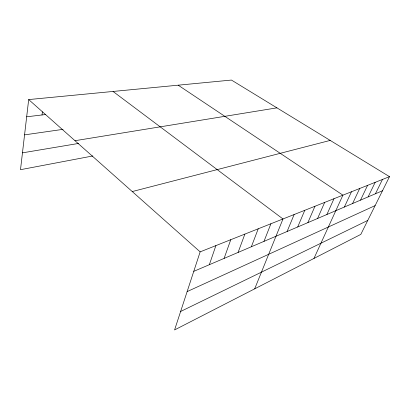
<?xml version="1.0" encoding="UTF-8"?>
<svg xmlns="http://www.w3.org/2000/svg" width="410" height="410" viewBox="0 0 410 410"><rect width="100%" height="100%" fill="white"/><g stroke="black" fill="none" stroke-linecap="round" stroke-linejoin="round"><path stroke-width="0.61" d="M389.5 176.659L200.147 251.863L174.578 329.937L360.815 234.397L389.5 176.659L231.445 80.063L28.679 99.574L20.5 169.689L92.824 155.959M42.015 114.964L42.425 111.838M209.346 264.706L215.891 245.61M224.101 258.402L230.774 239.701M238.087 252.432L244.867 234.105M251.361 246.758L258.228 228.795M263.978 241.372L270.918 223.757M254.687 288.84L282.982 218.966L113.037 91.456M287.097 231.496L294.139 214.532M297.716 226.966L304.784 210.304M307.864 222.63L314.957 206.266M317.581 218.479L324.684 202.402M326.888 214.507L333.996 198.701M313.963 258.433L342.919 195.16L178.191 85.188M344.374 207.04L351.478 191.762M352.6 203.524L359.693 188.498M360.508 200.147L367.585 185.361M368.113 196.897L375.17 182.347M375.442 193.771L382.468 179.452M180.615 311.487L367.744 220.442M187.134 291.597L375.114 205.61M193.761 271.358L382.494 190.758M132.24 191.557L330.193 140.415M22.468 152.843L78.679 143.423M74.989 140.702L276.919 107.856M24.564 134.869L63.073 129.34M26.67 116.799L45.694 114.523M28.679 99.574L200.147 251.863"/></g></svg>
